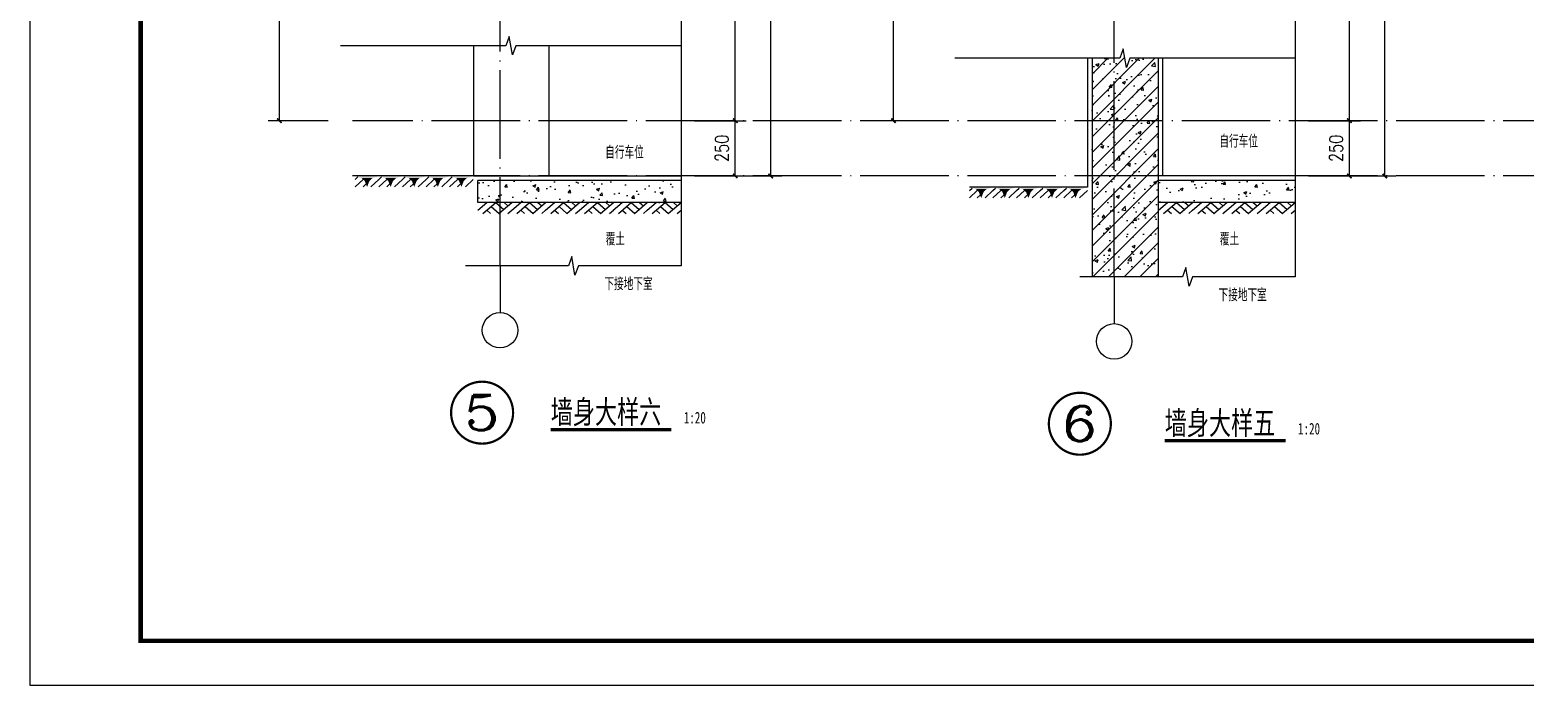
# Model space of a CAD drawing. Extents: x 718358 to 1668613, y -348838 to -159582.
# Drawn here: x 835228 to 841980, y -348838 to -345876 of the extents above; entities that cross this region are included whole.
import ezdxf
from ezdxf.enums import TextEntityAlignment as Align

# ---------------------------------------------------------------- set-up
doc = ezdxf.new("R2010")
doc.units = 0
doc.header["$LTSCALE"] = 1000
doc.linetypes.add('DOTE', pattern=[2.42, 2, -0.2, 0.02, -0.2])
for name, color, linetype in [('AXIS_TEXT', 7, 'Continuous'), ('PUB_TEXT', 10, 'Continuous'), ('建-可见线', 7, 'Continuous'), ('建-图例填充', 251, 'Continuous'), ('建-图框', 4, 'Continuous'), ('建-墙体', 2, 'Continuous'), ('建-尺寸', 73, 'Continuous'), ('建-房间名', 7, 'Continuous'), ('建-符号', 3, 'Continuous'), ('建-符号说明', 7, 'Continuous'), ('建-轮廓线', 7, 'Continuous'), ('建-轴标', 3, 'Continuous'), ('建-轴网', 14, 'DOTE')]:
    doc.layers.add(name, color=color, linetype=linetype)
doc.styles.add('_TCH_LABEL', font='COMPLEX', dxfattribs={"bigfont": 'GBCBIG'})
doc.styles.add('_TCH_SPACE', font='gt单线西文.shx', dxfattribs={"width": 0.8, "height": 5, "bigfont": 'gt单线中文.shx'})
doc.styles.add('COMPLEX', font='COMPLEX')
doc.styles.add('DIM_FONT', font='SIMPLEX.shx', dxfattribs={"width": 0.8, "bigfont": 'GBCBIG.shx'})
doc.styles.add('黑体字', font='simhei.ttf', dxfattribs={"width": 0.7})
doc.dimstyles.new('DIMN20', dxfattribs={"dimscale": 0.2, "dimtxt": 300, "dimasz": 100, "dimexe": 250, "dimexo": 300, "dimgap": 150, "dimtad": 1, "dimdec": 0, "dimzin": 0, "dimdsep": 46, "dimtxsty": 'DIM_FONT', "dimblk": 'ARCHTICK', "dimcen": 0.09, "dimdle": 1, "dimclrt": 7, "dimazin": 2, "dimtfac": 1, "dimtdec": 0, "dimtix": 1, "dimtmove": 2, "dimatfit": 3, "dimldrblk": 'ARCHTICK', "dimfxl": 1, "dimtolj": 1, "dimtzin": 0, "dimarcsym": 0})
pattern_1 = [(50, (0, 50), (143.452037, -12.550427), [15, -165]), (355, (0, 50), (-27.750267, 150.438427), [12, -132]), (100.4514, (11.95, 48.95), (115.701876, 137.887908), [12.748038, -140.228422]), (46.1842, (0, 90), (213.44821, -33.103803), [22.5, -247.5]), (96.6356, (17.79, 87.24), (186.93254, 194.823574), [19.12206, -210.3426]), (351.1842, (0, 90), (186.93239, 194.82372), [18, -198]), (21, (20, 80), (119.38141, -80.523778), [15, -165]), (326, (20, 80), (48.663066, 145.03001), [12, -132]), (71.4514, (29.95, 73.29), (168.044526, 64.5061), [12.748038, -140.228422]), (37.5, (0, 50), (2.431971, 66.5787708), [0, -130.4, 0, -134, 0, -132.5]), (7.5, (0, 50), (52.6139075, 78.8823424), [0, -76.4, 0, -127.4, 0, -50.5]), (327.5, (-44.6, 50), (106.7644872, -4.5109743), [0, -50, 0, -156, 0, -207]), (317.5, (-64.6, 50), (116.637234, 20.020996), [0, -65, 0, -103.6, 0, -147])]

# ---------------------------------------------------------------- blocks, each defined once
blk = doc.blocks.new('_ArchTick')
at = {"color": 0, "linetype": 'ByBlock', "const_width": 0.4}
blk.add_lwpolyline([(-0.5, -0.5), (0.5, 0.5)], dxfattribs=at)
blk = doc.blocks.new('*D1709')
at = {"layer": 'Defpoints', "color": 0, "transparency": 16777216}
for p in [(840941.9, -346286.6), (841186.6, -346286.6), (840941.9, -346536.6)]:
    blk.add_point(p, dxfattribs=at)
at = {"layer": '建-尺寸', "color": 0, "lineweight": -2, "transparency": 16777216}
for p, q in [((841001.9, -346286.6), (841236.6, -346286.6)), ((841186.6, -346536.8), (841186.6, -346286.4)), ((841001.9, -346536.6), (841236.6, -346536.6))]:
    blk.add_line(p, q, dxfattribs=at)
at = {"layer": '建-尺寸', "color": 0, "lineweight": -2, "transparency": 16777216, "xscale": 20, "yscale": 20, "zscale": 20}
for p, rotation in [((841186.6, -346286.6), 90), ((841186.6, -346536.6), 270)]:
    blk.add_blockref('_ArchTick', p, dxfattribs=dict(at, rotation=rotation))
at = {"layer": '建-尺寸', "color": 7, "transparency": 16777216, "insert": (841126.6, -346411.6), "char_height": 60, "attachment_point": 5, "rotation": 90, "style": 'DIM_FONT'}
blk.add_mtext('\\A1;250', dxfattribs=at)
blk = doc.blocks.new('*D1710')
at = {"layer": 'Defpoints', "color": 0, "transparency": 16777216}
for p in [(840941.9, -344682), (841186.6, -344682), (840941.9, -346286.6)]:
    blk.add_point(p, dxfattribs=at)
at = {"layer": '建-尺寸', "color": 0, "lineweight": -2, "transparency": 16777216}
for p, q in [((841001.9, -344682), (841236.6, -344682)), ((841186.6, -346286.8), (841186.6, -344681.8)), ((841001.9, -346286.6), (841236.6, -346286.6))]:
    blk.add_line(p, q, dxfattribs=at)
at = {"layer": '建-尺寸', "color": 0, "lineweight": -2, "transparency": 16777216, "xscale": 20, "yscale": 20, "zscale": 20}
for p, rotation in [((841186.6, -344682), 90), ((841186.6, -346286.6), 270)]:
    blk.add_blockref('_ArchTick', p, dxfattribs=dict(at, rotation=rotation))
at = {"layer": '建-尺寸', "color": 7, "transparency": 16777216, "insert": (841126.6, -345484.3), "char_height": 60, "attachment_point": 5, "rotation": 90, "style": 'DIM_FONT'}
blk.add_mtext('\\A1;5600', dxfattribs=at)
blk = doc.blocks.new('*D1716')
at = {"layer": 'Defpoints', "color": 0, "transparency": 16777216}
for p in [(840941.9, -339440.7), (841346.6, -339440.7), (840941.9, -346536.6)]:
    blk.add_point(p, dxfattribs=at)
at = {"layer": '建-尺寸', "color": 0, "lineweight": -2, "transparency": 16777216}
for p, q in [((841001.9, -339440.7), (841396.6, -339440.7)), ((841346.6, -339440.5), (841346.6, -342651.6)), ((841346.6, -346536.8), (841346.6, -342913.4)), ((841001.9, -346536.6), (841396.6, -346536.6))]:
    blk.add_line(p, q, dxfattribs=at)
at = {"layer": '建-尺寸', "color": 0, "lineweight": -2, "transparency": 16777216, "xscale": 20, "yscale": 20, "zscale": 20}
for p, rotation in [((841346.6, -339440.7), 90), ((841346.6, -346536.6), 270)]:
    blk.add_blockref('_ArchTick', p, dxfattribs=dict(at, rotation=rotation))
at = {"layer": '建-尺寸', "color": 7, "transparency": 16777216, "insert": (841296.6, -342782.5), "char_height": 60, "attachment_point": 5, "rotation": 90, "style": 'DIM_FONT'}
blk.add_mtext('\\A1;祥各栋立面图', dxfattribs=at)
blk = doc.blocks.new('*D1717')
at = {"layer": 'Defpoints', "color": 0, "transparency": 16777216}
for p in [(839127.9, -344832), (839408.3, -344832), (839408.3, -346286.6)]:
    blk.add_point(p, dxfattribs=at)
at = {"layer": '建-尺寸', "color": 0, "lineweight": -2, "transparency": 16777216}
for p, q in [((839348.3, -344832), (839077.9, -344832)), ((839127.9, -346286.8), (839127.9, -344831.8)), ((839348.3, -346286.6), (839077.9, -346286.6))]:
    blk.add_line(p, q, dxfattribs=at)
at = {"layer": '建-尺寸', "color": 0, "lineweight": -2, "transparency": 16777216, "xscale": 20, "yscale": 20, "zscale": 20}
for p, rotation in [((839127.9, -344832), 90), ((839127.9, -346286.6), 270)]:
    blk.add_blockref('_ArchTick', p, dxfattribs=dict(at, rotation=rotation))
at = {"layer": '建-尺寸', "color": 7, "transparency": 16777216, "insert": (839067.9, -345559.3), "char_height": 60, "attachment_point": 5, "rotation": 90, "style": 'DIM_FONT'}
blk.add_mtext('\\A1;5450', dxfattribs=at)
blk = doc.blocks.new('_AXISO')
blk.add_circle((0, 0), 0.5)
at = {"layer": 'AXIS_TEXT', "style": 'COMPLEX', "width": 1.041667}
blk.add_attdef('A', text='', height=0.56, dxfattribs=at).set_placement((-0.25, -0.28), (0.25, -0.28), align=Align.FIT)
blk = doc.blocks.new('$LinePat$00000015')
for p, q in [((0, -90), (71, -19)), ((0, -300), (211, -89)), ((210, -300), (286, -224)), ((420, -300), (630, -90))]:
    blk.add_line(p, q)
for points in [[(0, 0), (630, 0), (168, -45), (462, -45)], [(168, -45), (462, -45), (252, -132), (378, -132)], [(252, -132), (378, -132), (315, -300)]]:
    blk.add_solid(points)
blk = doc.blocks.new('$LinePat$素土夯实')
at = {"color": 0}
for p, q in [((0, -210), (210, 0)), ((120, -300), (420, 0)), ((420, 0), (608, -188)), ((495, -300), (795, 0)), ((615, 0), (705, -90)), ((210, -210), (300, -300)), ((315, -105), (502, -293)), ((705, -300), (795, -210))]:
    blk.add_line(p, q, dxfattribs=at)
blk = doc.blocks.new('*D1734')
at = {"layer": 'Defpoints', "color": 0, "transparency": 16777216}
for p in [(838168.5, -346286.6), (838413.2, -346286.6), (838168.5, -346536.6)]:
    blk.add_point(p, dxfattribs=at)
at = {"layer": '建-尺寸', "color": 0, "lineweight": -2, "transparency": 16777216}
for p, q in [((838228.5, -346286.6), (838463.2, -346286.6)), ((838413.2, -346536.8), (838413.2, -346286.4)), ((838228.5, -346536.6), (838463.2, -346536.6))]:
    blk.add_line(p, q, dxfattribs=at)
at = {"layer": '建-尺寸', "color": 0, "lineweight": -2, "transparency": 16777216, "xscale": 20, "yscale": 20, "zscale": 20}
for p, rotation in [((838413.2, -346286.6), 90), ((838413.2, -346536.6), 270)]:
    blk.add_blockref('_ArchTick', p, dxfattribs=dict(at, rotation=rotation))
at = {"layer": '建-尺寸', "color": 7, "transparency": 16777216, "insert": (838353.2, -346411.6), "char_height": 60, "attachment_point": 5, "rotation": 90, "style": 'DIM_FONT'}
blk.add_mtext('\\A1;250', dxfattribs=at)
blk = doc.blocks.new('*D1735')
at = {"layer": 'Defpoints', "color": 0, "transparency": 16777216}
for p in [(838168.5, -344682), (838413.2, -344682), (838168.5, -346286.6)]:
    blk.add_point(p, dxfattribs=at)
at = {"layer": '建-尺寸', "color": 0, "lineweight": -2, "transparency": 16777216}
for p, q in [((838228.5, -344682), (838463.2, -344682)), ((838413.2, -346286.8), (838413.2, -344681.8)), ((838228.5, -346286.6), (838463.2, -346286.6))]:
    blk.add_line(p, q, dxfattribs=at)
at = {"layer": '建-尺寸', "color": 0, "lineweight": -2, "transparency": 16777216, "xscale": 20, "yscale": 20, "zscale": 20}
for p, rotation in [((838413.2, -344682), 90), ((838413.2, -346286.6), 270)]:
    blk.add_blockref('_ArchTick', p, dxfattribs=dict(at, rotation=rotation))
at = {"layer": '建-尺寸', "color": 7, "transparency": 16777216, "insert": (838353.2, -345484.3), "char_height": 60, "attachment_point": 5, "rotation": 90, "style": 'DIM_FONT'}
blk.add_mtext('\\A1;5600', dxfattribs=at)
blk = doc.blocks.new('*D1741')
at = {"layer": 'Defpoints', "color": 0, "transparency": 16777216}
for p in [(838168.5, -339440.7), (838573.2, -339440.7), (838168.5, -346536.6)]:
    blk.add_point(p, dxfattribs=at)
at = {"layer": '建-尺寸', "color": 0, "lineweight": -2, "transparency": 16777216}
for p, q in [((838228.5, -339440.7), (838623.2, -339440.7)), ((838573.2, -339440.5), (838573.2, -342642.6)), ((838573.2, -346536.8), (838573.2, -342904.4)), ((838228.5, -346536.6), (838623.2, -346536.6))]:
    blk.add_line(p, q, dxfattribs=at)
at = {"layer": '建-尺寸', "color": 0, "lineweight": -2, "transparency": 16777216, "xscale": 20, "yscale": 20, "zscale": 20}
for p, rotation in [((838573.2, -339440.7), 90), ((838573.2, -346536.6), 270)]:
    blk.add_blockref('_ArchTick', p, dxfattribs=dict(at, rotation=rotation))
at = {"layer": '建-尺寸', "color": 7, "transparency": 16777216, "insert": (838523.2, -342773.5), "char_height": 60, "attachment_point": 5, "rotation": 90, "style": 'DIM_FONT'}
blk.add_mtext('\\A1;祥各栋立面图', dxfattribs=at)
blk = doc.blocks.new('*D1742')
at = {"layer": 'Defpoints', "color": 0, "transparency": 16777216}
for p in [(836354.4, -344832), (836634.9, -344832), (836634.9, -346286.6)]:
    blk.add_point(p, dxfattribs=at)
at = {"layer": '建-尺寸', "color": 0, "lineweight": -2, "transparency": 16777216}
for p, q in [((836574.9, -344832), (836304.4, -344832)), ((836354.4, -346286.8), (836354.4, -344831.8)), ((836574.9, -346286.6), (836304.4, -346286.6))]:
    blk.add_line(p, q, dxfattribs=at)
at = {"layer": '建-尺寸', "color": 0, "lineweight": -2, "transparency": 16777216, "xscale": 20, "yscale": 20, "zscale": 20}
for p, rotation in [((836354.4, -344832), 90), ((836354.4, -346286.6), 270)]:
    blk.add_blockref('_ArchTick', p, dxfattribs=dict(at, rotation=rotation))
at = {"layer": '建-尺寸', "color": 7, "transparency": 16777216, "insert": (836294.4, -345559.3), "char_height": 60, "attachment_point": 5, "rotation": 90, "style": 'DIM_FONT'}
blk.add_mtext('\\A1;5450', dxfattribs=at)

msp = doc.modelspace()

# ---------------------------------------------------------------- hatches: boundary and pattern name
at = {"layer": '建-图例填充'}
h = msp.add_hatch(dxfattribs=at)
h.set_pattern_fill('钢筋混凝土', color=256, scale=20, style=0)
h.set_pattern_definition([(45, (0, 0), (-35.355339, 35.355339), []), (50, (0, 0), (143.452037, -12.550427), [15, -165]), (355, (0, 0), (-27.750267, 150.438427), [12, -132]), (100.4514, (11.95, -1.05), (115.701876, 137.887908), [12.748038, -140.228422]), (46.1842, (0, 40), (213.44821, -33.103803), [22.5, -247.5]), (96.6356, (17.79, 37.24), (186.93254, 194.823574), [19.12206, -210.3426]), (351.1842, (0, 40), (186.93239, 194.82372), [18, -198]), (21, (20, 30), (119.38141, -80.523778), [15, -165]), (326, (20, 30), (48.663066, 145.03001), [12, -132]), (71.4514, (29.95, 23.29), (168.044526, 64.5061), [12.748038, -140.228422]), (37.5, (0, 0), (2.431971, 66.5787708), [0, -130.4, 0, -134, 0, -132.5]), (7.5, (0, 0), (52.6139075, 78.8823424), [0, -76.4, 0, -127.4, 0, -50.5]), (327.5, (-44.6, 0), (106.7644872, -4.5109743), [0, -50, 0, -156, 0, -207]), (317.5, (-64.6, 0), (116.637234, 20.020996), [0, -65, 0, -103.6, 0, -147])])
h.paths.add_polyline_path([(840324.3, -346336.6), (840324.3, -346004.7), (840195.6, -346004.7), (840180.4, -346046.7), (840165.5, -345962.7), (840150.6, -346004.7), (840024.3, -346004.7), (840024.4, -346992.6), (840324.3, -346992.6)])
h = msp.add_hatch(dxfattribs=at)
h.set_pattern_fill('混凝土', color=256, scale=20, style=0)
h.set_pattern_definition(pattern_1)
h.paths.add_polyline_path([(838168.5, -346656.6), (838168.5, -346556.6), (837250.9, -346556.6), (837250.9, -346656.6)])
h = msp.add_hatch(dxfattribs=at)
h.set_pattern_fill('混凝土', color=256, scale=20, style=0)
h.set_pattern_definition(pattern_1)
h.paths.add_polyline_path([(840941.9, -346656.6), (840941.9, -346556.6), (840324.3, -346556.6), (840324.3, -346656.6)])

# ---------------------------------------------------------------- linework, layer by layer
at = {"layer": '建-可见线'}
for p, q in [((837230.9, -346536.6), (836697.2, -346536.6)), ((840004.4, -346586.6), (839470.6, -346586.6))]:
    msp.add_line(p, q, dxfattribs=at)
for points in [[(840004.3, -346004.7), (840004.4, -346586.6)], [(840941.9, -346536.6), (840344.3, -346536.6), (840344.3, -346004.7)]]:
    msp.add_lwpolyline(points, dxfattribs=at)
at = {"layer": '建-图框'}
msp.add_lwpolyline([(835227.9, -348837.6), (852047.9, -348837.6), (852047.9, -336957.6), (835227.9, -336957.6)], close=True, dxfattribs=at)
at = {"layer": '建-图框', "const_width": 20}
msp.add_lwpolyline([(835727.9, -348637.6), (851847.9, -348637.6), (851847.9, -337157.6), (835727.9, -337157.6)], close=True, dxfattribs=at)
at = {"layer": '建-墙体'}
for p, q in [((840024.3, -346004.7), (840024.4, -346992.6)), ((840324.3, -346336.6), (840324.3, -346004.7)), ((840324.3, -346992.6), (840324.3, -346336.6)), ((838168.5, -346556.6), (837250.9, -346556.6)), ((837250.9, -346656.6), (837250.9, -346556.6)), ((840941.9, -346556.6), (840324.3, -346556.6)), ((838168.5, -346656.6), (837250.9, -346656.6)), ((840941.9, -346656.6), (840324.3, -346656.6))]:
    msp.add_line(p, q, dxfattribs=at)
at = {"layer": '建-符号'}
for points in [[(838168.5, -337900.1), (838168.5, -342398.9), (838210.5, -342414.1), (838126.5, -342429), (838168.5, -342443.9), (838168.5, -346942.6)], [(840941.9, -337900.1), (840941.9, -342423.9), (840983.9, -342439.1), (840899.9, -342454), (840941.9, -342468.9), (840941.9, -346992.6)], [(838168.5, -345947.7), (837422.2, -345947.7), (837406.9, -345989.7), (837392.1, -345905.7), (837377.2, -345947.7), (836630.9, -345947.7)], [(840941.9, -346004.7), (840195.6, -346004.7), (840180.4, -346046.7), (840165.5, -345962.7), (840150.6, -346004.7), (839404.3, -346004.7)], [(838168.5, -346942.6), (837704.6, -346942.6), (837689.3, -346984.6), (837674.5, -346900.6), (837659.6, -346942.6), (837195.6, -346942.6)], [(840941.9, -346992.6), (840478, -346992.6), (840462.7, -347034.6), (840447.9, -346950.6), (840433, -346992.6), (839969.1, -346992.6)]]:
    msp.add_lwpolyline(points, dxfattribs=at)
at = {"layer": '建-符号', "const_width": 10}
for points in [[(837409.9, -347606.3, 1), (837129.9, -347606.3, 1)], [(840109.4, -347656.3, 1), (839829.4, -347656.3, 1)]]:
    msp.add_lwpolyline(points, format="xyb", close=True, dxfattribs=at)
at = {"layer": '建-符号', "const_width": 14}
for points in [[(837579.9, -347682.9), (838124.8, -347682.9)], [(840352.9, -347732.9), (840898.7, -347732.9)]]:
    msp.add_lwpolyline(points, dxfattribs=at)
at = {"layer": '建-轮廓线'}
msp.add_line((837230.9, -346536.6), (838168.5, -346536.6), dxfattribs=at)
at = {"layer": '建-轮廓线', "color": 253}
for points in [[(837230.9, -345947.7), (837230.9, -346536.6)], [(837570.9, -345947.7), (837570.9, -346536.6)]]:
    msp.add_lwpolyline(points, dxfattribs=at)
at = {"layer": '建-轴标'}
for p, q in [((837350.9, -346942.6), (837350.9, -347154)), ((840124.3, -346992.6), (840124.3, -347204))]:
    msp.add_line(p, q, dxfattribs=at)
at = {"layer": '建-轴网', "ltscale": 0.2}
for p, q in [((837350.9, -346942.6), (837350.9, -337850.1)), ((840124.3, -346992.6), (840124.3, -337850.1)), ((842765.3, -346286.6), (836685, -346286.6)), ((842765.3, -346536.6), (836685, -346536.6))]:
    msp.add_line(p, q, dxfattribs=at)

# ---------------------------------------------------------------- block references
at = {"layer": '建-图例填充'}
for name, p, xscale, yscale, zscale, rotation in [('$LinePat$00000015', (836697.2, -346538.1), 0.169101079485112, 0.16, 0.16, 3.652685417697585e-08), ('$LinePat$00000015', (836803.7, -346538.1), 0.169101079485112, 0.16, 0.16, 3.652685417697585e-08), ('$LinePat$00000015', (836910.2, -346538.1), 0.169101079485112, 0.16, 0.16, 3.652685417697585e-08), ('$LinePat$00000015', (837016.8, -346538.1), 0.169101079485112, 0.16, 0.16, 3.652685417697585e-08), ('$LinePat$00000015', (837123.3, -346538.1), 0.169101079485112, 0.16, 0.16, 3.652685417697585e-08), ('$LinePat$00000015', (839470.6, -346588.1), 0.169101079485112, 0.16, 0.16, 3.652685417697585e-08), ('$LinePat$00000015', (839577.1, -346588.1), 0.169101079485112, 0.16, 0.16, 3.652685417697585e-08), ('$LinePat$00000015', (839683.7, -346588.1), 0.169101079485112, 0.16, 0.16, 3.652685417697585e-08), ('$LinePat$00000015', (839790.2, -346588.1), 0.169101079485112, 0.16, 0.16, 3.652685417697585e-08), ('$LinePat$00000015', (839896.7, -346588.1), 0.169101079485112, 0.16, 0.16, 3.652685417697585e-08), ('$LinePat$素土夯实', (837250.9, -346656.6), 0.1923579052315962, 0.1666666666666667, 0.1666666666666667, 0.0006935329860163176), ('$LinePat$素土夯实', (837403.8, -346656.6), 0.1923579052315962, 0.1666666666666667, 0.1666666666666667, 0.0006935329860163176), ('$LinePat$素土夯实', (837556.8, -346656.6), 0.1923579052315962, 0.1666666666666667, 0.1666666666666667, 0.0006935329860163176), ('$LinePat$素土夯实', (837709.7, -346656.6), 0.1923579052315962, 0.1666666666666667, 0.1666666666666667, 0.0006935329860163176), ('$LinePat$素土夯实', (837862.6, -346656.6), 0.1923579052315962, 0.1666666666666667, 0.1666666666666667, 0.0006935329860163176), ('$LinePat$素土夯实', (838015.5, -346656.6), 0.1923579052315962, 0.1666666666666667, 0.1666666666666667, 0.0006935329860163176)]:
    msp.add_blockref(name, p, dxfattribs=dict(at, xscale=xscale, yscale=yscale, zscale=zscale, rotation=rotation))
at = {"layer": '建-图例填充', "xscale": 0.1942153293495729, "yscale": 0.1666666666666667, "zscale": 0.1666666666666667}
for p in [(840324.3, -346656.6), (840478.7, -346656.6), (840633.1, -346656.6), (840787.5, -346656.6)]:
    msp.add_blockref('$LinePat$素土夯实', p, dxfattribs=at)
at = {"layer": '建-轴标', "xscale": 160, "yscale": 160, "zscale": 160}
for p in [(837350.9, -347234), (840124.3, -347284)]:
    msp.add_blockref('_AXISO', p, dxfattribs=at)

# ---------------------------------------------------------------- texts
at = {"layer": 'PUB_TEXT', "style": '_TCH_LABEL', "width": 1.5}
for s, p, p2 in [('5', (837190.7, -347685.5), (837349.1, -347685.5)), ('6', (839890.2, -347735.5), (840048.6, -347735.5))]:
    msp.add_text(s, height=158.4, dxfattribs=at).set_placement(p, p2, align=Align.FIT)
at = {"layer": '建-房间名', "style": '_TCH_SPACE', "width": 0.8}
for s, p in [('自行车位', (840599.4, -346408.5)), ('自行车位', (837826, -346458.5)), ('覆土', (837828.1, -346850.4)), ('覆土', (840601.6, -346850.4)), ('下接地下室', (837822.3, -347052.9)), ('下接地下室', (840595.8, -347102.9))]:
    msp.add_text(s, height=57.32, dxfattribs=at).set_placement(p)
at = {"layer": '建-符号说明', "style": '黑体字', "width": 0.7}
for s, height, p in [('墙身大样六', 104.56, (837579.9, -347654.9, 0)), ('1:20', 52.28, (838180.8, -347654.9, 0)), ('墙身大样五', 104.56, (840352.9, -347704.9, 0)), ('1:20', 52.28, (840954.7, -347704.9, 0))]:
    msp.add_text(s, height=height, dxfattribs=at).set_placement(p)

# ---------------------------------------------------------------- dimensions: what is measured, and where the dimension line sits
at = {"layer": '建-尺寸'}
for base, p1, p2, picture, middle in [((838573.2, -339440.7), (838168.5, -346536.6), (838168.5, -339440.7), '*D1741', (838523.2, -342773.5)), ((841346.6, -339440.7), (840941.9, -346536.6), (840941.9, -339440.7), '*D1716', (841296.6, -342782.5))]:
    dim = msp.add_linear_dim(base=base, p1=p1, p2=p2, angle=90, text='祥各栋立面图', dimstyle='DIMN20', dxfattribs=at)
    dim.commit()
    dim.dimension.update_dxf_attribs({"geometry": picture, "text_midpoint": middle, "dimtype": 161})
for p1, p2, distance, text, picture, middle in [((838168.5, -346286.6), (838168.5, -344682), -244.7, '5600', '*D1735', (838353.2, -345484.3)), ((840941.9, -346286.6), (840941.9, -344682), -244.7, '5600', '*D1710', (841126.6, -345484.3)), ((836634.9, -346286.6), (836634.9, -344832), 280.4, '5450', '*D1742', (836294.4, -345559.3)), ((839408.3, -346286.6), (839408.3, -344832), 280.4, '5450', '*D1717', (839067.9, -345559.3)), ((838168.5, -346536.6), (838168.5, -346286.6), -244.7, '250', '*D1734', (838353.2, -346411.6))]:
    dim = msp.add_aligned_dim(p1=p1, p2=p2, distance=distance, text=text, dimstyle='DIMN20', dxfattribs=at)
    dim.commit()
    dim.dimension.update_dxf_attribs({"geometry": picture, "text_midpoint": middle})
dim = msp.add_aligned_dim(p1=(840941.9, -346536.6), p2=(840941.9, -346286.6), distance=-244.7, dimstyle='DIMN20', dxfattribs=at)
dim.commit()
dim.dimension.update_dxf_attribs({"geometry": '*D1709', "text_midpoint": (841126.6, -346411.6)})

doc.saveas('drawing.dxf')
